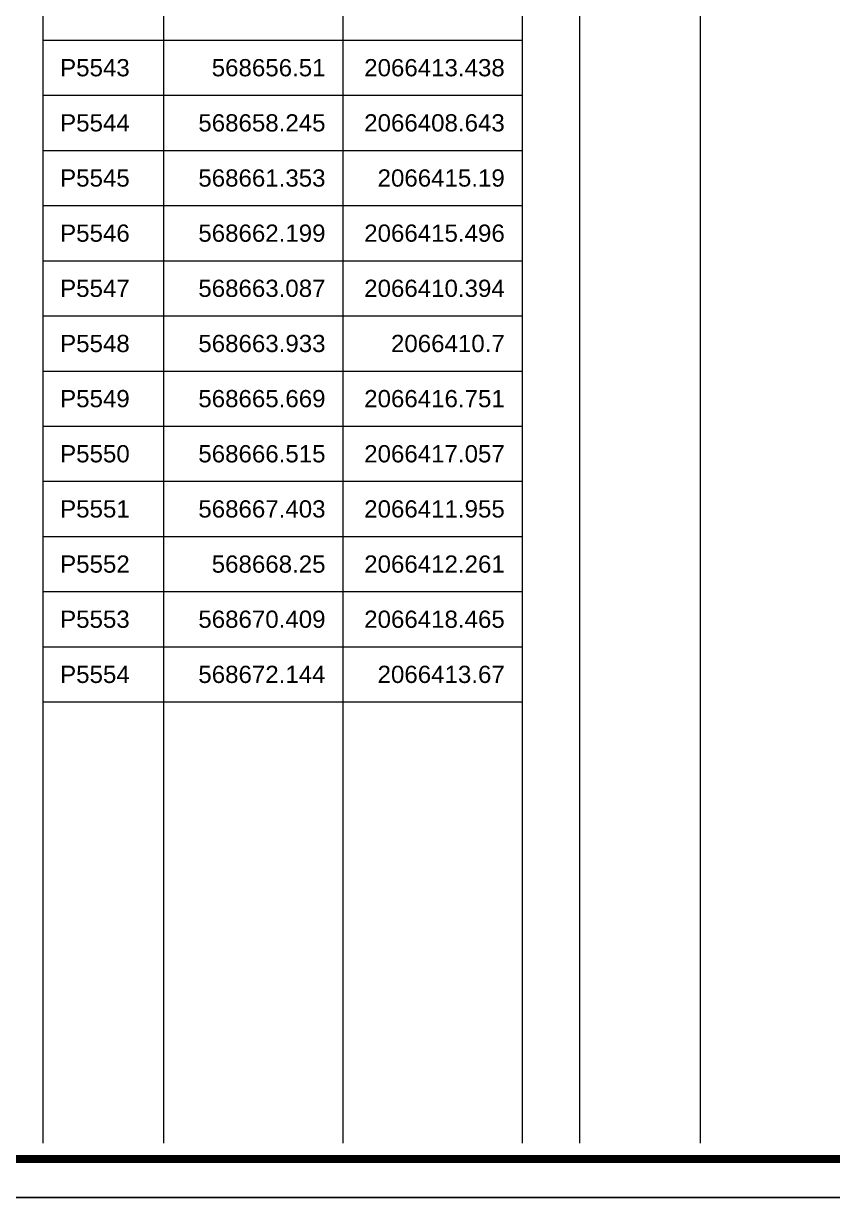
# Model space of a CAD drawing. Header units: millimetres. Extents: x 0 to 571985, y 0 to 2066666.
# Drawn here: x 569650.8 to 569661.13, y 2064659.66 to 2064674.65 of the extents above; entities that cross this region are included whole.
import ezdxf
from ezdxf.enums import TextEntityAlignment as Align

# ---------------------------------------------------------------- set-up
doc = ezdxf.new("R2010")
doc.units = ezdxf.units.MM
doc.linetypes.add('CENTER', pattern=[3, 1.5, -0.5, 0.5, -0.5])
for name, color, linetype, lineweight in [('A-KY HIEU', 34, 'Continuous', 20), ('E- RANH GIOI', 1, 'CENTER', 13), ('kata_net khung', 3, 'Continuous', 20), ('kata_text', 254, 'Continuous', 30)]:
    doc.layers.add(name, color=color, linetype=linetype, lineweight=lineweight)
doc.styles.add('kata_text', font='arial.ttf', dxfattribs={"width": 0.8})

# ---------------------------------------------------------------- blocks, each defined once
blk = doc.blocks.new('A$C33BC4D2A')
at = {"layer": 'A-KY HIEU', "color": 0, "const_width": 1.02}
blk.add_lwpolyline([(14.35, -292.1), (14.35, -4.9), (414.98, -4.9), (414.98, -292.1)], close=True, dxfattribs=at)
at = {"layer": 'Defpoints', "color": 125}
blk.add_lwpolyline([(0, -297), (420, -297), (420, 0), (0, 0)], close=True, dxfattribs=at)

msp = doc.modelspace()

# ---------------------------------------------------------------- linework, layer by layer
at = {"layer": 'kata_net khung'}
for p, q in [((569651.049, 2064688.517), (569651.049, 2064660.357)), ((569652.589, 2064688.517), (569652.589, 2064660.357)), ((569654.877, 2064688.517), (569654.877, 2064660.357)), ((569657.165, 2064688.517), (569657.165, 2064660.357)), ((569657.898, 2064688.517), (569657.898, 2064660.357)), ((569659.438, 2064688.517), (569659.438, 2064660.357)), ((569651.049, 2064674.437), (569657.165, 2064674.437)), ((569651.049, 2064673.733), (569657.165, 2064673.733)), ((569651.049, 2064673.029), (569657.165, 2064673.029)), ((569651.049, 2064672.325), (569657.165, 2064672.325)), ((569651.049, 2064671.621), (569657.165, 2064671.621)), ((569651.049, 2064670.917), (569657.165, 2064670.917)), ((569651.049, 2064670.213), (569657.165, 2064670.213)), ((569651.049, 2064669.509), (569657.165, 2064669.509)), ((569651.049, 2064668.805), (569657.165, 2064668.805)), ((569651.049, 2064668.101), (569657.165, 2064668.101)), ((569651.049, 2064667.397), (569657.165, 2064667.397)), ((569651.049, 2064666.693), (569657.165, 2064666.693)), ((569651.049, 2064665.989), (569657.165, 2064665.989))]:
    msp.add_line(p, q, dxfattribs=at)

# ---------------------------------------------------------------- block references
at = {"layer": 'E- RANH GIOI', "xscale": 0.1, "yscale": 0.1, "zscale": 0.1}
msp.add_blockref('A$C33BC4D2A', (569629.456, 2064689.363), dxfattribs=at)

# ---------------------------------------------------------------- texts
at = {"layer": 'kata_text', "style": 'kata_text'}
for s, p in [('P5543', (569651.269, 2064674.085)), ('P5544', (569651.269, 2064673.381)), ('P5545', (569651.269, 2064672.677)), ('P5546', (569651.269, 2064671.973)), ('P5547', (569651.269, 2064671.269)), ('P5548', (569651.269, 2064670.565)), ('P5549', (569651.269, 2064669.861)), ('P5550', (569651.269, 2064669.157)), ('P5551', (569651.269, 2064668.453)), ('P5552', (569651.269, 2064667.749)), ('P5553', (569651.269, 2064667.045)), ('P5554', (569651.269, 2064666.341))]:
    msp.add_text(s, height=0.22, dxfattribs=at).set_placement(p, align=Align.MIDDLE_LEFT)
for s, p in [('568656.51', (569654.657, 2064674.085)), ('2066413.438', (569656.945, 2064674.085)), ('568658.245', (569654.657, 2064673.381)), ('2066408.643', (569656.945, 2064673.381)), ('568661.353', (569654.657, 2064672.677)), ('2066415.19', (569656.945, 2064672.677)), ('568662.199', (569654.657, 2064671.973)), ('2066415.496', (569656.945, 2064671.973)), ('568663.087', (569654.657, 2064671.269)), ('2066410.394', (569656.945, 2064671.269)), ('568663.933', (569654.657, 2064670.565)), ('2066410.7', (569656.945, 2064670.565)), ('568665.669', (569654.657, 2064669.861)), ('2066416.751', (569656.945, 2064669.861)), ('568666.515', (569654.657, 2064669.157)), ('2066417.057', (569656.945, 2064669.157)), ('568667.403', (569654.657, 2064668.453)), ('2066411.955', (569656.945, 2064668.453)), ('568668.25', (569654.657, 2064667.749)), ('2066412.261', (569656.945, 2064667.749)), ('568670.409', (569654.657, 2064667.045)), ('2066418.465', (569656.945, 2064667.045)), ('568672.144', (569654.657, 2064666.341)), ('2066413.67', (569656.945, 2064666.341))]:
    msp.add_text(s, height=0.22, dxfattribs=at).set_placement(p, align=Align.MIDDLE_RIGHT)

doc.saveas('drawing.dxf')
